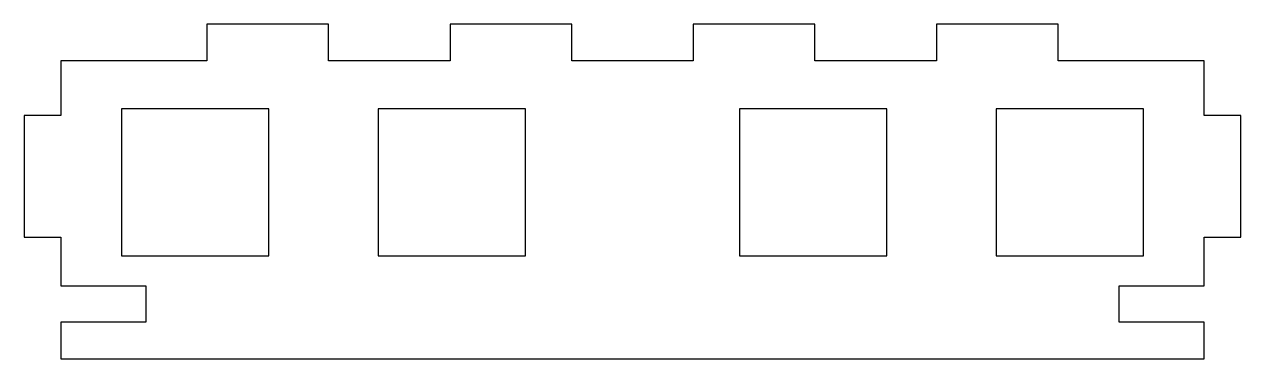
# Model space of a CAD drawing. Header units: millimetres. Extents: x -96.2 to 3.8, y -22 to 5.5.
import ezdxf

# ---------------------------------------------------------------- set-up
doc = ezdxf.new("R2010")
doc.units = ezdxf.units.MM
doc.layers.get('0').update_dxf_attribs({"linetype": 'CONTINUOUS'})

msp = doc.modelspace()

# ---------------------------------------------------------------- linework, layer by layer
for p, q in [((-71.24, 5.5), (-81.24, 5.5)), ((-81.24, 5.5), (-81.24, 2.5)), ((-71.24, 2.5), (-71.24, 5.5)), ((-51.24, 5.5), (-61.24, 5.5)), ((-61.24, 5.5), (-61.24, 2.5)), ((-51.24, 2.5), (-51.24, 5.5)), ((-31.24, 5.5), (-41.24, 5.5)), ((-41.24, 5.5), (-41.24, 2.5)), ((-31.24, 2.5), (-31.24, 5.5)), ((-11.24, 5.5), (-21.24, 5.5)), ((-21.24, 5.5), (-21.24, 2.5)), ((-11.24, 2.5), (-11.24, 5.5)), ((-81.24, 2.5), (-93.24, 2.5)), ((-93.24, 2.5), (-93.24, -2)), ((-61.24, 2.5), (-71.24, 2.5)), ((-41.24, 2.5), (-51.24, 2.5)), ((-21.24, 2.5), (-31.24, 2.5)), ((0.76, 2.5), (-11.24, 2.5)), ((0.76, -2), (0.76, 2.5)), ((-93.24, -2), (-96.24, -2)), ((-96.24, -2), (-96.24, -12)), ((3.76, -2), (0.76, -2)), ((3.76, -12), (3.76, -2)), ((-96.24, -12), (-93.24, -12)), ((-93.24, -12), (-93.24, -16)), ((0.76, -16), (0.76, -12)), ((0.76, -12), (3.76, -12)), ((-93.24, -16), (-86.24, -16)), ((-86.24, -16), (-86.24, -19)), ((-6.24, -16), (0.76, -16)), ((-6.24, -19), (-6.24, -16)), ((-86.24, -19), (-93.24, -19)), ((-93.24, -19), (-93.24, -22)), ((0.76, -19), (-6.24, -19)), ((0.76, -22), (0.76, -19)), ((-93.24, -22), (0.76, -22))]:
    msp.add_line(p, q)
for points in [[(-76.14, -13.55), (-76.14, -1.45), (-88.24, -1.45), (-88.24, -13.55)], [(-55.04, -13.55), (-55.04, -1.45), (-67.14, -1.45), (-67.14, -13.55)], [(-25.34, -13.55), (-25.34, -1.45), (-37.44, -1.45), (-37.44, -13.55)], [(-4.24, -13.55), (-4.24, -1.45), (-16.34, -1.45), (-16.34, -13.55)]]:
    msp.add_lwpolyline(points, close=True)

doc.saveas('drawing.dxf')
